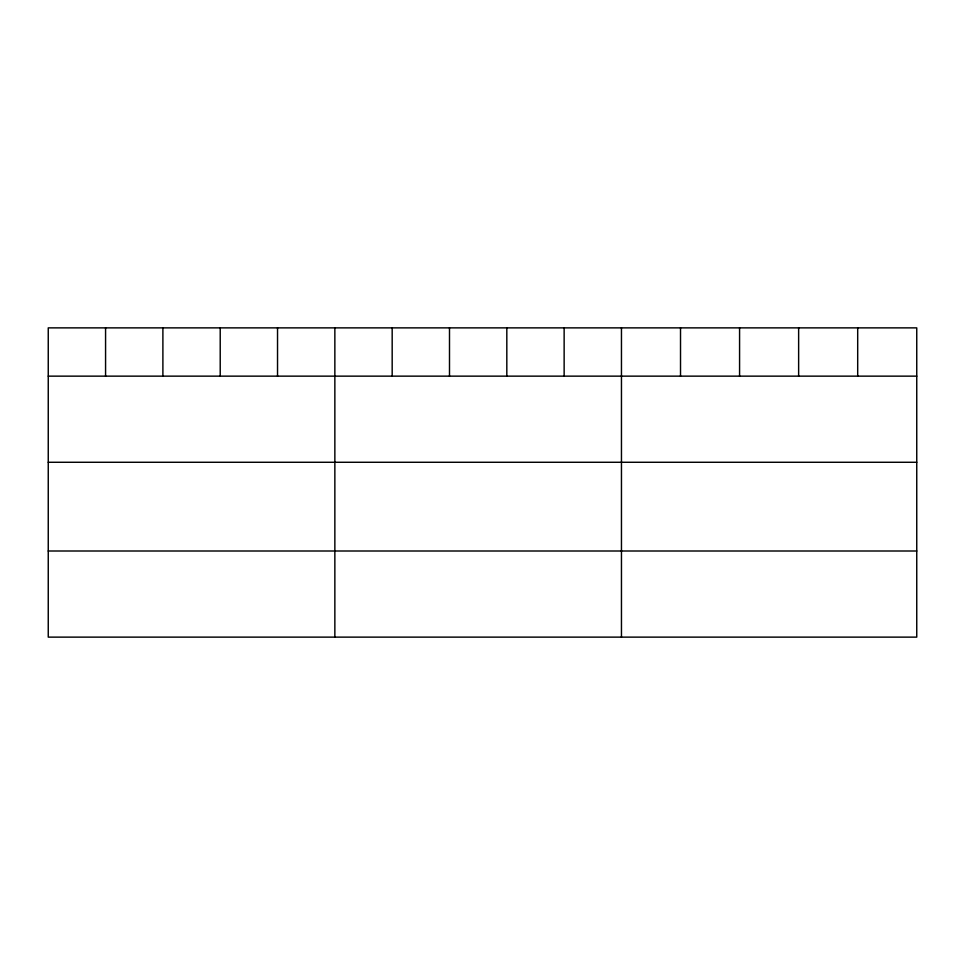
<?xml version="1.0" encoding="UTF-8"?>
<svg xmlns="http://www.w3.org/2000/svg" width="965" height="965" viewBox="0 0 965 965"><rect width="100%" height="100%" fill="white"/><g stroke="black" fill="none" stroke-linecap="round" stroke-linejoin="round"><path stroke-width="1.45" d="M916.75 376.145L916.75 637.129L48.25 637.129L48.25 327.871L916.75 327.871L916.75 376.145L48.25 376.145M48.25 462.271L916.75 462.271M48.25 551.003L916.75 551.003M857.692 327.871L857.692 376.145M798.634 327.871L798.634 376.145M739.576 327.871L739.576 376.145M680.518 327.871L680.518 376.145M621.46 327.871L621.46 637.129M564.139 327.871L564.139 376.145M506.818 327.871L506.818 376.145M449.497 327.871L449.497 376.145M392.176 327.871L392.176 376.145M334.855 327.871L334.855 637.129M277.534 327.871L277.534 376.145M220.213 327.871L220.213 376.145M162.892 327.871L162.892 376.145M105.571 327.871L105.571 376.145"/></g></svg>
